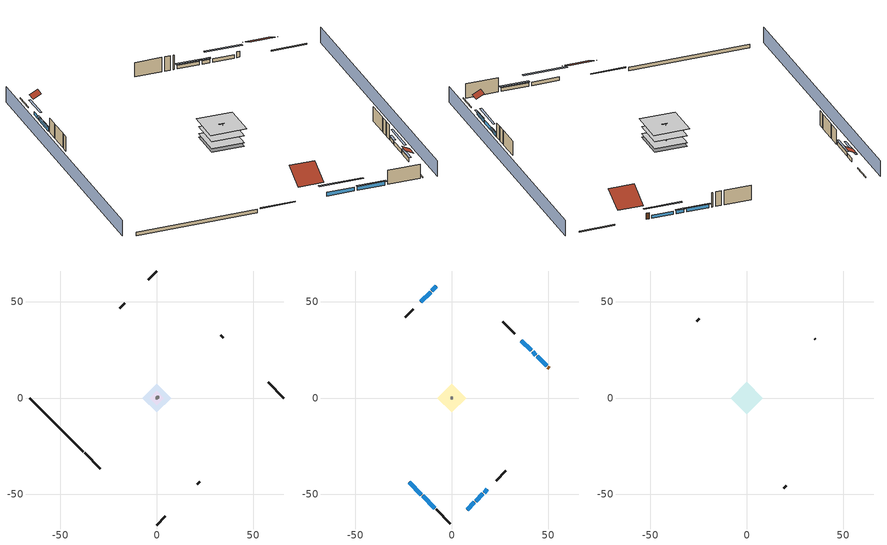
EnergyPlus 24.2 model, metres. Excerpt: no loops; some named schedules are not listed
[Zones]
crawlspace - vented
 floor foundation (Slab2 construction): -7.45,0 0,7.45 7.45,0 0,-7.45 z-0.91
 wall outside (RimJoist1 construction): -37.43,-28.4 -29.28,-36.54 z0.3:0.61
 wall outside (RimJoist2 construction): 0,65.83 -4.53,61.3 z0.3:0.61
 wall outside (RimJoist3 construction): 65.83,0 57.68,8.15 z0.3:0.61
 wall outside (RimJoist4 construction): 0,-65.83 4.53,-61.3 z0.3:0.61
 wall foundation (FoundationWall1 construction): -65.83,0 -38.09,-27.74 z-0.91:0.3
furnace airloop ret air zone
 floor adiabatic (AdiabaticConst): 0,0 0,1 1,1 1,0 z0
 wall adiabatic (AdiabaticConst): 0,1 0,0 1,0 1,1 0,1 z0:1
 ceiling adiabatic (AdiabaticConst): 1,0 1,1 0,1 0,0 z1
garage
 floor foundation (Slab1 construction): -3.66,0 0,3.66 3.66,0 0,-3.66 z0
 wall outside (Wall1 construction): -16.66,49.17 -19.24,46.58 z0.3:5.18
 wall outside (Wall12 construction): 21.04,-44.79 22.33,-43.5 z0.3:5.18
 wall outside (Wall2 construction): 34.53,31.3 33.23,32.59 z0.3:5.18
 wall to conditioned space (Wall5 construction Reversed): -0.65,0.65 0.65,-0.65 z0.3:5.18
 wall to conditioned space (Wall6 construction Reversed): -0.65,-0.65 0.65,0.65 z0.3:5.18
conditioned space
 floor to crawlspace - vented (Floor1 construction): -7.45,0 0,7.45 7.45,0 0,-7.45 z0.3
 floor to garage (Floor2 construction): -3.66,0 0,3.66 3.66,0 0,-3.66 z0.3
 floor adiabatic (AdiabaticFloorConstruction): -7.45,0 0,7.45 7.45,0 0,-7.45 z2.74
 wall outside (AdiabaticWallConstruction 1): 50.47,15.36 49.82,16 z0.3:2.34
 wall outside (AdiabaticWallConstruction): -22.07,-43.75 -15.73,-50.1 / -15.07,-50.76 -8.72,-57.1 / -10.92,54.91 -16,49.83 z0.3:1.52; 8,-57.82 11.72,-54.11 / 12.37,-53.45 16.09,-49.74 z0.3:1.46; -8,57.82 -10.26,55.56 z0.3:1.37; 49.16,16.66 44.27,21.56 / 43.61,22.22 41.86,23.96 z0.3:1.43; 41.2,24.62 36.08,29.74 z0.3:1.49; 16.74,-49.08 18.47,-47.35 z0.3:1.4
 wall outside (Wall3 construction): -8.06,-57.76 -0.66,-65.17 z0.3:5.18
 wall outside (Wall4 construction): -19.9,45.93 -24.01,41.81 z0.3:5.18
 wall outside (Wall7 construction): 32.58,33.25 26.34,39.48 z0.3:5.18
 wall outside (Wall8 construction): 22.99,-42.84 28.01,-37.82 z0.3:5.18
 window (WindowConstruction): -22.07,-43.75 -15.73,-50.1 z0.3:1.52
 window (WindowConstruction 9): 8,-57.82 11.72,-54.11 z0.3:1.46
 window (WindowConstruction 1): -15.07,-50.76 -8.72,-57.1 z0.3:1.52
 window (WindowConstruction 2): -8,57.82 -10.26,55.56 z0.3:1.37
 window (WindowConstruction 3): -10.92,54.91 -16,49.83 z0.3:1.52
 window (WindowConstruction 4): 49.16,16.66 44.27,21.56 z0.3:1.43
 window (WindowConstruction 5): 43.61,22.22 41.86,23.96 z0.3:1.43
 window (WindowConstruction 6): 41.2,24.62 36.08,29.74 z0.3:1.49
 window (WindowConstruction 7): 12.37,-53.45 16.09,-49.74 z0.3:1.46
 window (WindowConstruction 8): 16.75,-49.08 18.47,-47.36 z0.3:1.4
 door (Door): 50.47,15.36 49.82,16 z0.3:2.34
 ceiling adiabatic (AdiabaticFloorConstruction): 0,-7.45 7.45,0 0,7.45 -7.45,0 z2.74
attic - vented
 floor to conditioned space (Floor3 construction Reversed): -8.3,0 0,8.3 8.3,0 0,-8.3 z5.18
 wall outside (Wall10 construction): 19.13,-46.7 20.38,-45.45 z0.3:5.18
 wall outside (Wall11 construction): 35.42,30.4 35.18,30.64 z0.3:5.18
 wall outside (Wall9 construction): -24.67,41.15 -25.92,39.9 z0.3:5.18
 roof outside (Roof1 construction): -22.73,-43.1,5.18 -17.46,-37.82,8.91 -23.35,-31.92,8.91 -28.63,-37.2,5.18
 roof outside (Roof2 construction): -7.34,58.48,5.18 -5.41,56.55,6.55 -3.25,58.71,6.55 -5.18,60.64,5.18
 roof outside (Roof3 construction): 7.34,-58.48,5.18 5.41,-56.55,6.55 3.25,-58.71,6.55 5.18,-60.64,5.18
 roof outside (Roof4 construction): 51.12,14.7,5.18 45.85,9.43,8.91 51.75,3.53,8.91 57.02,8.8,5.18
shading: 3.23,-69.06 69.06,-3.23 / -3.23,69.06 -69.06,3.23 z0:5.18; -13.79,-52.04 -24.01,-41.81 -24.44,-42.24 -14.22,-52.47 z4.27; 11.93,-53.89 7.79,-58.04 8.22,-58.47 12.36,-54.32 z1.77; -8.51,-57.32 -15.28,-50.54 -15.72,-50.97 -8.94,-57.75 z1.83; -12.2,53.62 -6.06,59.76 -6.49,60.19 -12.63,54.05 z4.11; -16.22,49.61 -10.7,55.12 -11.13,55.55 -16.65,50.04 z1.83; 42.33,23.5 51.1,14.72 51.54,15.15 42.76,23.93 z4.18; 41.65,24.18 43.82,22 44.26,22.43 42.08,24.61 z1.74; 35.87,29.96 41.42,24.41 41.85,24.84 36.3,30.39 z1.8; 18.03,-47.8 10.43,-55.39 10.86,-55.82 18.46,-48.23 z4.21; 18.69,-47.14 16.53,-49.3 16.96,-49.73 19.12,-47.57 z1.71
[Building]
Building 1: Terrain=Suburbs
[Site:Location]
Portland Intl Arpt_OR: Latitude {deg}=45.59; Longitude {deg}=-122.6; Time Zone {hr}=-8; Elevation {m}=33; Keep Site Location Information=Yes
[Site:GroundTemperature:Shallow]
10.2558, 8.96328, 8.85977, 9.47314, 11.9355, 14.3863, 16.5111, 17.8571, 17.9714, 16.8767, 14.8061, 12.4304
[Site:WaterMainsTemperature]
Calculation Method=Schedule; Temperature Schedule=mains temperature schedule
[Material] Roughness=Rough; Thermal Absorptance=0.9
Name | Thickness {m} | Conductivity {W/m-K} | Density {kg/m3} | Specific Heat {J/kg-K} | Solar Absorptance | Visible Absorptance
brick veneer | 0.1016 | 0.793375 | 1762.2 | 795.53 | 0.85 | 0.85
ceiling stud and cavity | 0.0889 | 1.05181 | 20.9862 | 1087.66 | 0.7 | 0.7
concrete 4.0 in. | 0.1016 | 1.803125 | 2242.8 | 837.4 | 0.7 | 0.7
concrete 8.0 in. | 0.2032 | 1.803125 | 2242.8 | 837.4 | 0.7 | 0.7
door material | 0.04445 | 0.0612267 | 512.64 | 1214.23 | 0.7 | 0.7
floor covering | 0.0127 | 0.0433444 | 54.468 | 1339.84 | 0.6 | 0.6
floor rigid ins; wall rigid ins | 0.512978 | 0.029427 | 32.04 | 1214.23 | 0.7 | 0.7
floor stud and cavity | 0.1397 | 0.923637 | 92.3553 | 1139.71 | 0.7 | 0.7
floor stud and cavity 1 | 0.1397 | 1.75129 | 37.0049 | 1207.88 | 0.7 | 0.7
furniture material conditioned space 1; furniture material garage 1 | 0.1524 | 0.115458 | 640.8 | 1214.23 | 0.6 | 0.6
gypsum board | 0.0127 | 0.160291 | 801 | 837.4 | 0.6 | 0.6
gypsum board 1 | 0.00254 | 0.160291 | 801 | 837.4 | 0.6 | 0.6
osb sheathing 0.5 in. | 0.0127 | 0.115458 | 512.64 | 1214.23 | 0.6 | 0.6
osb sheathing 0.5 in. 1; osb sheathing 0.5 in. 2; osb sheathing 0.5 in. 3 | 0.0127 | 0.115458 | 512.64 | 1214.23 | 0.7 | 0.7
osb sheathing 0.75 in. | 0.01905 | 0.115458 | 512.64 | 1214.23 | 0.7 | 0.7
rim joist stud and cavity | 0.0508 | 0.180795 | 50.32683 | 1063.81 | 0.6 | 0.6
roof rigid ins | 0.00281632 | 0.029427 | 32.04 | 1214.23 | 0.7 | 0.7
soil 0.5 in. | 0.0127 | 0.8655 | 1842.3 | 418.7 | 0.7 | 0.7
wall stud and cavity | 0.1397 | 0.447971 | 139.0536 | 1170.24 | 0.6 | 0.6
wall stud and cavity 1 | 0.1397 | 0.558292 | 139.0536 | 1170.24 | 0.7 | 0.7
wall stud and cavity 2 | 0.1397 | 0.476402 | 139.0536 | 1170.24 | 0.7 | 0.7
wall stud and cavity 3 | 0.0889 | 0.380278 | 52.3479 | 1209.89 | 0.7 | 0.7
wall stud and cavity 4 | 0.0889 | 0.391764 | 83.0341 | 1211.67 | 0.7 | 0.7
wood shingles or shakes | 0.00635 | 0.162714 | 1121.4 | 1465.45 | 0.85 | 0.85
wood siding; wood siding 1 | 0.0254 | 0.102417 | 544.68 | 1172.36 | 0.7 | 0.7
[Material:NoMass]
Adiabatic: Roughness=Rough; Thermal Resistance {m2-K/W}=176.1; Thermal Absorptance=0.9; Solar Absorptance=0.7; Visible Absorptance=0.7
[WindowMaterial:SimpleGlazingSystem]
WindowMaterial: U-Factor {W/m2-K}=2.15764; Solar Heat Gain Coefficient=0.44
[Construction]
AdiabaticConst: Adiabatic
AdiabaticFloorConstruction: floor stud and cavity 1, floor rigid ins, osb sheathing 0.75 in., floor covering
AdiabaticWallConstruction: wood siding, wall rigid ins, wall stud and cavity 3, gypsum board
AdiabaticWallConstruction 1: wood siding 1, wall rigid ins, wall stud and cavity 3, gypsum board
Door: door material
Floor1 construction; Floor2 construction: floor stud and cavity, osb sheathing 0.75 in., floor covering
Floor3 construction Reversed: gypsum board 1, ceiling stud and cavity
FoundationWall1 construction: concrete 8.0 in.
furniture construction conditioned space 1: furniture material conditioned space 1
furniture construction garage 1: furniture material garage 1
PartitionWallConstruction: gypsum board, wall stud and cavity 4, gypsum board
RimJoist1 construction; RimJoist2 construction; RimJoist3 construction; RimJoist4 construction: brick veneer, rim joist stud and cavity
Roof1 construction; Roof2 construction; Roof3 construction; Roof4 construction: wood shingles or shakes, roof rigid ins, osb sheathing 0.5 in.
Slab1 construction: concrete 4.0 in.
Slab2 construction: soil 0.5 in.
Wall1 construction; Wall2 construction: brick veneer, osb sheathing 0.5 in. 1, wall stud and cavity
Wall10 construction; Wall11 construction; Wall12 construction; Wall9 construction: brick veneer, osb sheathing 0.5 in. 3, wall stud and cavity
Wall3 construction; Wall4 construction: brick veneer, osb sheathing 0.5 in. 1, wall stud and cavity 1, gypsum board
Wall5 construction Reversed: gypsum board, wall stud and cavity 2, osb sheathing 0.5 in. 2
Wall6 construction Reversed: gypsum board, wall stud and cavity 2, osb sheathing 0.5 in. 3
Wall7 construction; Wall8 construction: brick veneer, osb sheathing 0.5 in. 3, wall stud and cavity 1, gypsum board
WindowConstruction; WindowConstruction 1; WindowConstruction 2; WindowConstruction 3; WindowConstruction 4; WindowConstruction 5; WindowConstruction 6; WindowConstruction 7; WindowConstruction 8; WindowConstruction 9: WindowMaterial
[Zone] Multiplier=1
Name | Volume {m3} | Part of Total Floor Area
attic - vented | 120.537 | Yes
conditioned space | 606.66 | Yes
crawlspace - vented | 135.355 | Yes
furnace airloop ret air zone | 1 | No
garage | 65.242 | Yes
[Space]
Name | Zone | Volume {m3} | Space Type
attic - vented 1 | attic - vented | 120.537
conditioned space 1 | conditioned space | 606.66
crawlspace - vented 1 | crawlspace - vented | 135.355
furnace airloop ret air space | furnace airloop ret air zone |  | Plenum Space Type
garage 1 | garage | 65.242
[ZoneInfiltration:EffectiveLeakageArea] Schedule=Always On Discrete
Name | Zone or Space | Effective Air Leakage Area {cm2} | Stack Coefficient | Wind Coefficient
infil attic - vented 1 | attic - vented 1 | 4592.05 | 0.000182513 | 4.37271e-05
infil garage 1 | garage 1 | 81.551 | 0.000129147 | 4.64657e-05
[ZoneMixing] Schedule=Always On Continuous; Design Flow Rate Calculation Method=Flow/Zone; Design Flow Rate {m3/s}=0
Name | Zone or Space | Source Zone or Space
whole house fan mix | attic - vented | conditioned space
furnace airloop_0 ZoneMixDZToCond mix | conditioned space | crawlspace - vented
furnace airloop_0 ZoneMixCondToDZ mix | crawlspace - vented | conditioned space
[SurfaceProperty:IncidentSolarMultiplier] Incident Solar Multiplier=1; Incident Solar Multiplier Schedule=trans schedule winter=0.85 summer=0.7
Window1; Window10; Window2; Window3; Window4; Window5; Window6; Window7; Window8; Window9
[InternalMass]
Name | Construction | Zone or ZoneList | Space or SpaceList | Surface Area {m2}
furniture mass conditioned space 1 | furniture construction conditioned space 1 | conditioned space | conditioned space 1 | 99.51774
partition wall mass | PartitionWallConstruction | conditioned space | conditioned space 1 | 248.794
furniture mass garage 1 | furniture construction garage 1 | garage | garage 1 | 2.67561
[Lights] Design Level Calculation Method=LightingLevel; Return Air Fraction=0; Fraction Radiant=0.6; Fraction Visible=0.2; Fraction Replaceable=1
Name | Zone or ZoneList or Space or SpaceList | Schedule | Lighting Level {W}
interior lighting | conditioned space 1 | lighting_interior | 433.242
garage lighting | garage 1 | lighting_garage | 12.1487
[People]
occupants: Zone or ZoneList or Space or SpaceList=conditioned space 1; Number of People Schedule=occupants; Number of People Calculation Method=People; Number of People=2; Fraction Radiant=0.314171; Sensible Heat Fraction=0.56303; Activity Level Schedule=occupants activity schedule; Carbon Dioxide Generation Rate {m3/s-W}=0; Enable ASHRAE 55 Comfort Warnings=No; Mean Radiant Temperature Calculation Type=EnclosureAveraged
[ElectricEquipment] Design Level Calculation Method=EquipmentLevel
Name | Zone or ZoneList or Space or SpaceList | Schedule | Design Level {W} | Fraction Latent | Fraction Radiant | Fraction Lost
ceiling fan | conditioned space 1 | ceiling_fan | 18.491 | 0 | 0.558 | 0
clothes dryer | conditioned space 1 | clothes_dryer | 4540.56 | 0.015 | 0.081 | 0.85
clothes washer | conditioned space 1 | clothes_washer | 479.475 | 0.03 | 0.162 | 0.7
cooking range | conditioned space 1 | cooking_range | 1174.97 | 0.08 | 0.432 | 0.2
dishwasher | conditioned space 1 | dishwasher | 352.849 | 0.3 | 0.18 | 0.4
fridge | conditioned space 1 | fridge schedule | 49.4292 | 0 | 0.6 | 0
mech vent bath fan 0 | conditioned space 1 | mech vent bath fan 0 schedule | 30 | 0 | 0 | 1
mech vent house fan | conditioned space 1 | mech vent house fan schedule | 0 | 0 | 0 | 1
mech vent house fan cfis | conditioned space 1 | mech vent house fan cfis schedule | 0 | 0 | 0 | 0
mech vent range fan 0 | conditioned space 1 | mech vent range fan 0 schedule | 30 | 0 | 0 | 1
misc permanent spa heater | conditioned space 1 | misc permanent spa heater schedule | 390.383 | 0 | 0 | 1
misc permanent spa pump | conditioned space 1 | misc permanent spa pump schedule | 408.245 | 0 | 0 | 1
misc plug loads | conditioned space 1 | plug_loads_other | 375.475 | 0.021 | 0.558 | 0.049
misc tv | conditioned space 1 | plug_loads_tv | 430.789 | 0 | 0.6 | 0
whole house fan | conditioned space 1 | Always On Discrete | 0 | 0 | 0 | 1
freezer | garage 1 | freezer schedule | 194.914 | 0 | 0.6 | 0
[OtherEquipment] Design Level Calculation Method=EquipmentLevel
Name | Fuel Type | Zone or ZoneList or Space or SpaceList | Schedule | Design Level {W} | Fraction Latent | Fraction Radiant | Fraction Lost
clothes dryer 1 | Electricity | conditioned space 1 | clothes_dryer | 0 | 0.015 | 0.081 | 0.85
cooking range 1 | Electricity | conditioned space 1 | cooking_range | 0 | 0.08 | 0.432 | 0.2
furnace airloop_0 SupCondToLv; furnace airloop_0 SupSensLkToCond; mech vent house fan sensible load | None | conditioned space 1 | Always On Discrete | 0 | 0 | 0 | 0
furnace airloop_0 SupLatLkToCond; mech vent house fan latent load | None | conditioned space 1 | Always On Discrete | 0 | 1 | 0 | 0
general water use latent | None | conditioned space 1 | general water use schedule | 44.1266 | 1 | 0 | 0
general water use sensible | None | conditioned space 1 | general water use schedule | -43.4886 | 0 | 0.6 | 0
furnace airloop_0 RetCondToDZ; furnace airloop_0 SupCondToDZ; furnace airloop_0 SupSensLkToDZ | None | crawlspace - vented 1 | Always On Discrete | 0 | 0 | 0 | 0
furnace airloop_0 SupLatLkToDZ | None | crawlspace - vented 1 | Always On Discrete | 0 | 1 | 0 | 0
furnace airloop_0 RetCondToRP; furnace airloop_0 RetSensLkToRP | None | furnace airloop ret air space | Always On Discrete | 0 | 0 | 0 | 0
furnace airloop_0 RetLatLkToRP | None | furnace airloop ret air space | Always On Discrete | 0 | 1 | 0 | 0
water heater energy adjustment1 | Electricity | garage 1 | Always On Discrete | 0.01 | 0 | 0 | 1
water heater lat | None | garage 1 | Always On Discrete | 0 | 1 | 0 | 0
water heater sens | None | garage 1 | Always On Discrete | 0 | 0 | 0 | 0
[ZoneInfiltration:DesignFlowRate] Schedule=Always On Discrete
Name | Zone or ZoneList or Space or SpaceList | Design Flow Rate Calculation Method | Design Flow Rate {m3/s} | Air Changes per Hour {1/hr} | Constant Term Coefficient | Temperature Term Coefficient | Velocity Term Coefficient | Velocity Squared Term Coefficient
infil flow; natural vent flow; whole house fan flow | conditioned space 1 | Flow/Zone | 0
crawlspace_vented 1 duct leakage imbalance infil flow | crawlspace - vented 1 | Flow/Zone | 0
infil crawlspace - vented 1 | crawlspace - vented 1 | AirChanges/Hour |  | 2.6013 | 1 | 0 | 0 | 0
[SurfaceProperty:ExposedFoundationPerimeter] Exposed Perimeter Calculation Method=TotalExposedPerimeter
Name | Total Exposed Perimeter {m}
Slab2 | 39.22776
Slab1 | 14.6304
[SpaceList]
Plenum Space Type: furnace airloop ret air space
[AirLoopHVAC:ReturnPlenum]
Air Loop HVAC Return Plenum 1: Zone=furnace airloop ret air zone
[Foundation:Kiva] Wall Depth Below Slab {m}=0.2032
Name | Initial Indoor Air Temperature {C} | Wall Height Above Grade {m}
Foundation Kiva 1 | 13.4258 | 0.1016
Foundation Kiva 2 | 8.58325 | 0.3048
[Foundation:Kiva:Settings]
Soil Conductivity {W/m-K}=0.8655; Soil Density {kg/m3}=1842.3; Soil Specific Heat {J/kg-K}=418.7; Ground Solar Absorptivity=0.9; Ground Thermal Absorptivity=0.9; Ground Surface Roughness {m}=0.03; Far-Field Width {m}=40; Deep-Ground Boundary Condition=ZeroFlux; Deep-Ground Depth {m}=40; Minimum Cell Dimension {m}=0.2; Maximum Cell Growth Coefficient=3; Simulation Timestep=Timestep
[Exterior:Lights]
exterior lighting: Schedule=exterior lighting schedule; Design Level {W}=13.4573
[EnergyManagementSystem:Sensor]
Name | Output:Variable or Output:Meter Index Key | Output:Variable or Output:Meter
furnace_airloop_0_DZ_T_s | crawlspace - vented | Zone Air Temperature
furnace_airloop_0_DZ_W_s | crawlspace - vented | Zone Mean Air Humidity Ratio
water_heater_amb_rh | garage | Zone Air Relative Humidity
water_heater_amb_temp | garage | Zone Mean Air Temperature
[Schedule:Constant]
Name | Hourly Value
Always On Continuous; mech vent house fan schedule; mech vent house fan cfis schedule; Always On Discrete | 1
occupants activity schedule | 117.228
fridge schedule | 0
[Schedule:Week:Daily]
trans schedule winter=0.85 summer=0.7 Week Rule - Jan1-May26: trans schedule winter=0.85 summer=0.7 day, trans schedule winter=0.85 summer=0.7 day, trans schedule winter=0.85 summer=0.7 day, trans schedule winter=0.85 summer=0.7 day, trans schedule winter=0.85 summer=0.7 day, trans schedule winter=0.85 summer=0.7 day, trans schedule winter=0.85 summer=0.7 day, trans schedule winter=0.85 summer=0.7 default day, trans schedule winter=0.85 summer=0.7 default day, trans schedule winter=0.85 summer=0.7 default day, trans schedule winter=0.85 summer=0.7 default day, trans schedule winter=0.85 summer=0.7 default day
trans schedule winter=0.85 summer=0.7 Week Rule - May27-Jun2: trans schedule winter=0.85 summer=0.7 day, trans schedule winter=0.85 summer=0.7 day, trans schedule winter=0.85 summer=0.7 day, trans schedule winter=0.85 summer=0.7 day, trans schedule winter=0.85 summer=0.7 day, trans schedule winter=0.85 summer=0.7 day 1, trans schedule winter=0.85 summer=0.7 day 1, trans schedule winter=0.85 summer=0.7 default day, trans schedule winter=0.85 summer=0.7 default day, trans schedule winter=0.85 summer=0.7 default day, trans schedule winter=0.85 summer=0.7 default day, trans schedule winter=0.85 summer=0.7 default day
trans schedule winter=0.85 summer=0.7 Week Rule - Jun3-Sep29: trans schedule winter=0.85 summer=0.7 day 1, trans schedule winter=0.85 summer=0.7 day 1, trans schedule winter=0.85 summer=0.7 day 1, trans schedule winter=0.85 summer=0.7 day 1, trans schedule winter=0.85 summer=0.7 day 1, trans schedule winter=0.85 summer=0.7 day 1, trans schedule winter=0.85 summer=0.7 day 1, trans schedule winter=0.85 summer=0.7 default day, trans schedule winter=0.85 summer=0.7 default day, trans schedule winter=0.85 summer=0.7 default day, trans schedule winter=0.85 summer=0.7 default day, trans schedule winter=0.85 summer=0.7 default day
trans schedule winter=0.85 summer=0.7 Week Rule - Sep30-Oct6: trans schedule winter=0.85 summer=0.7 day 1, trans schedule winter=0.85 summer=0.7 day 2, trans schedule winter=0.85 summer=0.7 day 2, trans schedule winter=0.85 summer=0.7 day 2, trans schedule winter=0.85 summer=0.7 day 2, trans schedule winter=0.85 summer=0.7 day 2, trans schedule winter=0.85 summer=0.7 day 2, trans schedule winter=0.85 summer=0.7 default day, trans schedule winter=0.85 summer=0.7 default day, trans schedule winter=0.85 summer=0.7 default day, trans schedule winter=0.85 summer=0.7 default day, trans schedule winter=0.85 summer=0.7 default day
trans schedule winter=0.85 summer=0.7 Week Rule - Oct7-Dec31: trans schedule winter=0.85 summer=0.7 day 2, trans schedule winter=0.85 summer=0.7 day 2, trans schedule winter=0.85 summer=0.7 day 2, trans schedule winter=0.85 summer=0.7 day 2, trans schedule winter=0.85 summer=0.7 day 2, trans schedule winter=0.85 summer=0.7 day 2, trans schedule winter=0.85 summer=0.7 day 2, trans schedule winter=0.85 summer=0.7 default day, trans schedule winter=0.85 summer=0.7 default day, trans schedule winter=0.85 summer=0.7 default day, trans schedule winter=0.85 summer=0.7 default day, trans schedule winter=0.85 summer=0.7 default day
mech vent bath fan 0 schedule Week Rule - Jan1-Dec31: mech vent bath fan 0 schedule day, mech vent bath fan 0 schedule day, mech vent bath fan 0 schedule day, mech vent bath fan 0 schedule day, mech vent bath fan 0 schedule day, mech vent bath fan 0 schedule day, mech vent bath fan 0 schedule day, mech vent bath fan 0 schedule default day, mech vent bath fan 0 schedule default day, mech vent bath fan 0 schedule default day, mech vent bath fan 0 schedule default day, mech vent bath fan 0 schedule default day
mech vent range fan 0 schedule Week Rule - Jan1-Dec31: mech vent range fan 0 schedule day, mech vent range fan 0 schedule day, mech vent range fan 0 schedule day, mech vent range fan 0 schedule day, mech vent range fan 0 schedule day, mech vent range fan 0 schedule day, mech vent range fan 0 schedule day, mech vent range fan 0 schedule default day, mech vent range fan 0 schedule default day, mech vent range fan 0 schedule default day, mech vent range fan 0 schedule default day, mech vent range fan 0 schedule default day
misc permanent spa heater schedule Week Rule - Jan1-Jan27: misc permanent spa heater schedule day, misc permanent spa heater schedule day, misc permanent spa heater schedule day, misc permanent spa heater schedule day, misc permanent spa heater schedule day, misc permanent spa heater schedule day, misc permanent spa heater schedule day, misc permanent spa heater schedule default day, misc permanent spa heater schedule default day, misc permanent spa heater schedule default day, misc permanent spa heater schedule default day, misc permanent spa heater schedule default day
misc permanent spa heater schedule Week Rule - Jan28-Feb3: misc permanent spa heater schedule day, misc permanent spa heater schedule day, misc permanent spa heater schedule day, misc permanent spa heater schedule day, misc permanent spa heater schedule day 1, misc permanent spa heater schedule day 1, misc permanent spa heater schedule day 1, misc permanent spa heater schedule default day, misc permanent spa heater schedule default day, misc permanent spa heater schedule default day, misc permanent spa heater schedule default day, misc permanent spa heater schedule default day
misc permanent spa heater schedule Week Rule - Feb4-Feb24: misc permanent spa heater schedule day 1, misc permanent spa heater schedule day 1, misc permanent spa heater schedule day 1, misc permanent spa heater schedule day 1, misc permanent spa heater schedule day 1, misc permanent spa heater schedule day 1, misc permanent spa heater schedule day 1, misc permanent spa heater schedule default day, misc permanent spa heater schedule default day, misc permanent spa heater schedule default day, misc permanent spa heater schedule default day, misc permanent spa heater schedule default day
misc permanent spa heater schedule Week Rule - Feb25-Mar3: misc permanent spa heater schedule day 1, misc permanent spa heater schedule day 1, misc permanent spa heater schedule day 1, misc permanent spa heater schedule day 1, misc permanent spa heater schedule day 2, misc permanent spa heater schedule day 2, misc permanent spa heater schedule day 2, misc permanent spa heater schedule default day, misc permanent spa heater schedule default day, misc permanent spa heater schedule default day, misc permanent spa heater schedule default day, misc permanent spa heater schedule default day
misc permanent spa heater schedule Week Rule - Mar4-May26: misc permanent spa heater schedule day 2, misc permanent spa heater schedule day 2, misc permanent spa heater schedule day 2, misc permanent spa heater schedule day 2, misc permanent spa heater schedule day 2, misc permanent spa heater schedule day 2, misc permanent spa heater schedule day 2, misc permanent spa heater schedule default day, misc permanent spa heater schedule default day, misc permanent spa heater schedule default day, misc permanent spa heater schedule default day, misc permanent spa heater schedule default day
misc permanent spa heater schedule Week Rule - May27-Jun2: misc permanent spa heater schedule day 2, misc permanent spa heater schedule day 2, misc permanent spa heater schedule day 2, misc permanent spa heater schedule day 2, misc permanent spa heater schedule day 2, misc permanent spa heater schedule day 3, misc permanent spa heater schedule day 3, misc permanent spa heater schedule default day, misc permanent spa heater schedule default day, misc permanent spa heater schedule default day, misc permanent spa heater schedule default day, misc permanent spa heater schedule default day
misc permanent spa heater schedule Week Rule - Jun3-Sep29: misc permanent spa heater schedule day 3, misc permanent spa heater schedule day 3, misc permanent spa heater schedule day 3, misc permanent spa heater schedule day 3, misc permanent spa heater schedule day 3, misc permanent spa heater schedule day 3, misc permanent spa heater schedule day 3, misc permanent spa heater schedule default day, misc permanent spa heater schedule default day, misc permanent spa heater schedule default day, misc permanent spa heater schedule default day, misc permanent spa heater schedule default day
misc permanent spa heater schedule Week Rule - Sep30-Oct6: misc permanent spa heater schedule day 3, misc permanent spa heater schedule day 4, misc permanent spa heater schedule day 4, misc permanent spa heater schedule day 4, misc permanent spa heater schedule day 4, misc permanent spa heater schedule day 4, misc permanent spa heater schedule day 4, misc permanent spa heater schedule default day, misc permanent spa heater schedule default day, misc permanent spa heater schedule default day, misc permanent spa heater schedule default day, misc permanent spa heater schedule default day
misc permanent spa heater schedule Week Rule - Oct7-Oct27: misc permanent spa heater schedule day 4, misc permanent spa heater schedule day 4, misc permanent spa heater schedule day 4, misc permanent spa heater schedule day 4, misc permanent spa heater schedule day 4, misc permanent spa heater schedule day 4, misc permanent spa heater schedule day 4, misc permanent spa heater schedule default day, misc permanent spa heater schedule default day, misc permanent spa heater schedule default day, misc permanent spa heater schedule default day, misc permanent spa heater schedule default day
misc permanent spa heater schedule Week Rule - Oct28-Nov3: misc permanent spa heater schedule day 4, misc permanent spa heater schedule day 4, misc permanent spa heater schedule day 4, misc permanent spa heater schedule day 4, misc permanent spa heater schedule day 5, misc permanent spa heater schedule day 5, misc permanent spa heater schedule day 5, misc permanent spa heater schedule default day, misc permanent spa heater schedule default day, misc permanent spa heater schedule default day, misc permanent spa heater schedule default day, misc permanent spa heater schedule default day
misc permanent spa heater schedule Week Rule - Nov4-Nov24: misc permanent spa heater schedule day 5, misc permanent spa heater schedule day 5, misc permanent spa heater schedule day 5, misc permanent spa heater schedule day 5, misc permanent spa heater schedule day 5, misc permanent spa heater schedule day 5, misc permanent spa heater schedule day 5, misc permanent spa heater schedule default day, misc permanent spa heater schedule default day, misc permanent spa heater schedule default day, misc permanent spa heater schedule default day, misc permanent spa heater schedule default day
misc permanent spa heater schedule Week Rule - Nov25-Dec1: misc permanent spa heater schedule day 5, misc permanent spa heater schedule day 5, misc permanent spa heater schedule day 5, misc permanent spa heater schedule day 5, misc permanent spa heater schedule day 5, misc permanent spa heater schedule day 5, misc permanent spa heater schedule day 6, misc permanent spa heater schedule default day, misc permanent spa heater schedule default day, misc permanent spa heater schedule default day, misc permanent spa heater schedule default day, misc permanent spa heater schedule default day
misc permanent spa heater schedule Week Rule - Dec2-Dec31: misc permanent spa heater schedule day 6, misc permanent spa heater schedule day 6, misc permanent spa heater schedule day 6, misc permanent spa heater schedule day 6, misc permanent spa heater schedule day 6, misc permanent spa heater schedule day 6, misc permanent spa heater schedule day 6, misc permanent spa heater schedule default day, misc permanent spa heater schedule default day, misc permanent spa heater schedule default day, misc permanent spa heater schedule default day, misc permanent spa heater schedule default day
misc permanent spa pump schedule Week Rule - Jan1-Jan27: misc permanent spa pump schedule day, misc permanent spa pump schedule day, misc permanent spa pump schedule day, misc permanent spa pump schedule day, misc permanent spa pump schedule day, misc permanent spa pump schedule day, misc permanent spa pump schedule day, misc permanent spa pump schedule default day, misc permanent spa pump schedule default day, misc permanent spa pump schedule default day, misc permanent spa pump schedule default day, misc permanent spa pump schedule default day
misc permanent spa pump schedule Week Rule - Jan28-Feb3: misc permanent spa pump schedule day, misc permanent spa pump schedule day, misc permanent spa pump schedule day, misc permanent spa pump schedule day, misc permanent spa pump schedule day 1, misc permanent spa pump schedule day 1, misc permanent spa pump schedule day 1, misc permanent spa pump schedule default day, misc permanent spa pump schedule default day, misc permanent spa pump schedule default day, misc permanent spa pump schedule default day, misc permanent spa pump schedule default day
[Schedule:Year]
trans schedule winter=0.85 summer=0.7: trans schedule winter=0.85 summer=0.7 Week Rule - Jan1-May26, 1, 1, 5, 26, trans schedule winter=0.85 summer=0.7 Week Rule - May27-Jun2, 5, 27, 6, 2, trans schedule winter=0.85 summer=0.7 Week Rule - Jun3-Sep29, 6, 3, 9, 29, trans schedule winter=0.85 summer=0.7 Week Rule - Sep30-Oct6, 9, 30, 10, 6, trans schedule winter=0.85 summer=0.7 Week Rule - Oct7-Dec31, 10, 7, 12, 31
mech vent bath fan 0 schedule: mech vent bath fan 0 schedule Week Rule - Jan1-Dec31, 1, 1, 12, 31
mech vent range fan 0 schedule: mech vent range fan 0 schedule Week Rule - Jan1-Dec31, 1, 1, 12, 31
misc permanent spa heater schedule: misc permanent spa heater schedule Week Rule - Jan1-Jan27, 1, 1, 1, 27, misc permanent spa heater schedule Week Rule - Jan28-Feb3, 1, 28, 2, 3, misc permanent spa heater schedule Week Rule - Feb4-Feb24, 2, 4, 2, 24, misc permanent spa heater schedule Week Rule - Feb25-Mar3, 2, 25, 3, 3, misc permanent spa heater schedule Week Rule - Mar4-May26, 3, 4, 5, 26, misc permanent spa heater schedule Week Rule - May27-Jun2, 5, 27, 6, 2, misc permanent spa heater schedule Week Rule - Jun3-Sep29, 6, 3, 9, 29, misc permanent spa heater schedule Week Rule - Sep30-Oct6, 9, 30, 10, 6, misc permanent spa heater schedule Week Rule - Oct7-Oct27, 10, 7, 10, 27, misc permanent spa heater schedule Week Rule - Oct28-Nov3, 10, 28, 11, 3, misc permanent spa heater schedule Week Rule - Nov4-Nov24, 11, 4, 11, 24, misc permanent spa heater schedule Week Rule - Nov25-Dec1, 11, 25, 12, 1, misc permanent spa heater schedule Week Rule - Dec2-Dec31, 12, 2, 12, 31
misc permanent spa pump schedule: misc permanent spa pump schedule Week Rule - Jan1-Jan27, 1, 1, 1, 27, misc permanent spa pump schedule Week Rule - Jan28-Feb3, 1, 28, 2, 3, misc permanent spa pump schedule Week Rule - Feb4-Feb24, 2, 4, 2, 24, misc permanent spa pump schedule Week Rule - Feb25-Mar3, 2, 25, 3, 3, misc permanent spa pump schedule Week Rule - Mar4-Mar31, 3, 4, 3, 31, misc permanent spa pump schedule Week Rule - Apr1-Apr28, 4, 1, 4, 28, misc permanent spa pump schedule Week Rule - Apr29-May5, 4, 29, 5, 5, misc permanent spa pump schedule Week Rule - May6-May26, 5, 6, 5, 26, misc permanent spa pump schedule Week Rule - May27-Jun2, 5, 27, 6, 2, misc permanent spa pump schedule Week Rule - Jun3-Jun30, 6, 3, 6, 30, misc permanent spa pump schedule Week Rule - Jul1-Aug25, 7, 1, 8, 25, misc permanent spa pump schedule Week Rule - Aug26-Sep1, 8, 26, 9, 1, misc permanent spa pump schedule Week Rule - Sep2-Sep29, 9, 2, 9, 29, misc permanent spa pump schedule Week Rule - Sep30-Oct6, 9, 30, 10, 6, misc permanent spa pump schedule Week Rule - Oct7-Oct27, 10, 7, 10, 27, misc permanent spa pump schedule Week Rule - Oct28-Nov3, 10, 28, 11, 3, misc permanent spa pump schedule Week Rule - Nov4-Nov24, 11, 4, 11, 24, misc permanent spa pump schedule Week Rule - Nov25-Dec1, 11, 25, 12, 1, misc permanent spa pump schedule Week Rule - Dec2-Dec31, 12, 2, 12, 31
general water use schedule: general water use schedule Week Rule - Jan1-Dec31, 1, 1, 12, 31
freezer schedule: freezer schedule Week Rule - Jan1-Jan27, 1, 1, 1, 27, freezer schedule Week Rule - Jan28-Feb3, 1, 28, 2, 3, freezer schedule Week Rule - Feb4-Feb24, 2, 4, 2, 24, freezer schedule Week Rule - Feb25-Mar3, 2, 25, 3, 3, freezer schedule Week Rule - Mar4-May26, 3, 4, 5, 26, freezer schedule Week Rule - May27-Jun2, 5, 27, 6, 2, freezer schedule Week Rule - Jun3-Sep29, 6, 3, 9, 29, freezer schedule Week Rule - Sep30-Oct6, 9, 30, 10, 6, freezer schedule Week Rule - Oct7-Oct27, 10, 7, 10, 27, freezer schedule Week Rule - Oct28-Nov3, 10, 28, 11, 3, freezer schedule Week Rule - Nov4-Nov24, 11, 4, 11, 24, freezer schedule Week Rule - Nov25-Dec1, 11, 25, 12, 1, freezer schedule Week Rule - Dec2-Dec31, 12, 2, 12, 31
exterior lighting schedule: exterior lighting schedule Week Rule - Jan1-Jan27, 1, 1, 1, 27, exterior lighting schedule Week Rule - Jan28-Feb3, 1, 28, 2, 3, exterior lighting schedule Week Rule - Feb4-Feb24, 2, 4, 2, 24, exterior lighting schedule Week Rule - Feb25-Mar3, 2, 25, 3, 3, exterior lighting schedule Week Rule - Mar4-Mar31, 3, 4, 3, 31, exterior lighting schedule Week Rule - Apr1-Apr28, 4, 1, 4, 28, exterior lighting schedule Week Rule - Apr29-May5, 4, 29, 5, 5, exterior lighting schedule Week Rule - May6-May26, 5, 6, 5, 26, exterior lighting schedule Week Rule - May27-Jun2, 5, 27, 6, 2, exterior lighting schedule Week Rule - Jun3-Jun30, 6, 3, 6, 30, exterior lighting schedule Week Rule - Jul1-Jul28, 7, 1, 7, 28, exterior lighting schedule Week Rule - Jul29-Aug4, 7, 29, 8, 4, exterior lighting schedule Week Rule - Aug5-Aug25, 8, 5, 8, 25, exterior lighting schedule Week Rule - Aug26-Sep1, 8, 26, 9, 1, exterior lighting schedule Week Rule - Sep2-Sep29, 9, 2, 9, 29, exterior lighting schedule Week Rule - Sep30-Oct6, 9, 30, 10, 6, exterior lighting schedule Week Rule - Oct7-Oct27, 10, 7, 10, 27, exterior lighting schedule Week Rule - Oct28-Nov3, 10, 28, 11, 3, exterior lighting schedule Week Rule - Nov4-Nov24, 11, 4, 11, 24, exterior lighting schedule Week Rule - Nov25-Dec1, 11, 25, 12, 1, exterior lighting schedule Week Rule - Dec2-Dec31, 12, 2, 12, 31
[Schedule:File] File=in.schedules.csv; Rows to Skip at Top=1; Number of Hours of Data=8760; Column Separator=Comma; Interpolate to Timestep=Yes; Minutes per Item=15; Adjust Schedule for Daylight Savings=Yes
Name | Column Number
lighting_interior | 5
occupants | 1
ceiling_fan | 4
clothes_dryer | 11
clothes_washer | 10
cooking_range | 12
dishwasher | 8
plug_loads_other | 2
plug_loads_tv | 3
lighting_garage | 6
[Schedule:Compact]
mains temperature schedule: Through: 01/01, For: AllDays, Until: 24:00, 13.0633, Through: 01/02, For: AllDays, Until: 24:00, 13.0189, Through: 01/03, For: AllDays, Until: 24:00, 12.975, Through: 01/04, For: AllDays, Until: 24:00, 12.9328, Through: 01/05, For: AllDays, Until: 24:00, 12.8917, Through: 01/06, For: AllDays, Until: 24:00, 12.8517, Through: 01/07, For: AllDays, Until: 24:00, 12.8122, Through: 01/08, For: AllDays, Until: 24:00, 12.7744, Through: 01/09, For: AllDays, Until: 24:00, 12.7378, Through: 01/10, For: AllDays, Until: 24:00, 12.7017, Through: 01/11, For: AllDays, Until: 24:00, 12.6672, Through: 01/12, For: AllDays, Until: 24:00, 12.6339, Through: 01/13, For: AllDays, Until: 24:00, 12.6017, Through: 01/14, For: AllDays, Until: 24:00, 12.5706, Through: 01/15, For: AllDays, Until: 24:00, 12.5411, Through: 01/16, For: AllDays, Until: 24:00, 12.5122, Through: 01/17, For: AllDays, Until: 24:00, 12.485, Through: 01/18, For: AllDays, Until: 24:00, 12.4583, Through: 01/19, For: AllDays, Until: 24:00, 12.4333, Through: 01/20, For: AllDays, Until: 24:00, 12.41, Through: 01/21, For: AllDays, Until: 24:00, 12.3872, Through: 01/22, For: AllDays, Until: 24:00, 12.3661, Through: 01/23, For: AllDays, Until: 24:00, 12.3456, Through: 01/24, For: AllDays, Until: 24:00, 12.3272, Through: 01/25, For: AllDays, Until: 24:00, 12.3094, Through: 01/26, For: AllDays, Until: 24:00, 12.2933, Through: 01/27, For: AllDays, Until: 24:00, 12.2783, Through: 01/28, For: AllDays, Until: 24:00, 12.2644, Through: 01/29, For: AllDays, Until: 24:00, 12.2517, Through: 01/30, For: AllDays, Until: 24:00, 12.2406, Through: 01/31, For: AllDays, Until: 24:00, 12.2306, Through: 02/01, For: AllDays, Until: 24:00, 12.2222, Through: 02/02, For: AllDays, Until: 24:00, 12.215, Through: 02/03, For: AllDays, Until: 24:00, 12.2089, Through: 02/04, For: AllDays, Until: 24:00, 12.2039, Through: 02/05, For: AllDays, Until: 24:00, 12.2006, Through: 02/06, For: AllDays, Until: 24:00, 12.1983, Through: 02/07, For: AllDays, Until: 24:00, 12.1978, Through: 02/08, For: AllDays, Until: 24:00, 12.1978, Through: 02/09, For: AllDays, Until: 24:00, 12.2, Through: 02/10, For: AllDays, Until: 24:00, 12.2028, Through: 02/11, For: AllDays, Until: 24:00, 12.2072, Through: 02/12, For: AllDays, Until: 24:00, 12.2128, Through: 02/13, For: AllDays, Until: 24:00, 12.2194, Through: 02/14, For: AllDays, Until: 24:00, 12.2278, Through: 02/15, For: AllDays, Until: 24:00, 12.2372, Through: 02/16, For: AllDays, Until: 24:00, 12.2483, Through: 02/17, For: AllDays, Until: 24:00, 12.26, Through: 02/18, For: AllDays, Until: 24:00, 12.2733, Through: 02/19, For: AllDays, Until: 24:00, 12.2883, Through: 02/20, For: AllDays, Until: 24:00, 12.3039, Through: 02/21, For: AllDays, Until: 24:00, 12.3211, Through: 02/22, For: AllDays, Until: 24:00, 12.3394, Through: 02/23, For: AllDays, Until: 24:00, 12.3594, Through: 02/24, For: AllDays, Until: 24:00, 12.38, Through: 02/25, For: AllDays, Until: 24:00, 12.4022, Through: 02/26, For: AllDays, Until: 24:00, 12.4256, Through: 02/27, For: AllDays, Until: 24:00, 12.4506, Through: 02/28, For: AllDays, Until: 24:00, 12.4761, Through: 03/01, For: AllDays, Until: 24:00, 12.5033, Through: 03/02, For: AllDays, Until: 24:00, 12.5317, Through: 03/03, For: AllDays, Until: 24:00, 12.5611, Through: 03/04, For: AllDays, Until: 24:00, 12.5917, Through: 03/05, For: AllDays, Until: 24:00, 12.6233, Through: 03/06, For: AllDays, Until: 24:00, 12.6567, Through: 03/07, For: AllDays, Until: 24:00, 12.6906, Through: 03/08, For: AllDays, Until: 24:00, 12.7261, Through: 03/09, For: AllDays, Until: 24:00, 12.7628, Through: 03/10, For: AllDays, Until: 24:00, 12.8, Through: 03/11, For: AllDays, Until: 24:00, 12.8389, Through: 03/12, For: AllDays, Until: 24:00, 12.8789, Through: 03/13, For: AllDays, Until: 24:00, 12.9194, Through: 03/14, For: AllDays, Until: 24:00, 12.9617, Through: 03/15, For: AllDays, Until: 24:00, 13.0044, Through: 03/16, For: AllDays, Until: 24:00, 13.0489, Through: 03/17, For: AllDays, Until: 24:00, 13.0939, Through: 03/18, For: AllDays, Until: 24:00, 13.14, Through: 03/19, For: AllDays, Until: 24:00, 13.1872, Through: 03/20, For: AllDays, Until: 24:00, 13.2356, Through: 03/21, For: AllDays, Until: 24:00, 13.285, Through: 03/22, For: AllDays, Until: 24:00, 13.335, Through: 03/23, For: AllDays, Until: 24:00, 13.3861, Through: 03/24, For: AllDays, Until: 24:00, 13.4383, Through: 03/25, For: AllDays, Until: 24:00, 13.4911, Through: 03/26, For: AllDays, Until: 24:00, 13.545, Through: 03/27, For: AllDays, Until: 24:00, 13.6, Through: 03/28, For: AllDays, Until: 24:00, 13.6556, Through: 03/29, For: AllDays, Until: 24:00, 13.7122, Through: 03/30, For: AllDays, Until: 24:00, 13.77, Through: 03/31, For: AllDays, Until: 24:00, 13.8283, Through: 04/01, For: AllDays, Until: 24:00, 13.8872, Through: 04/02, For: AllDays, Until: 24:00, 13.9472, Through: 04/03, For: AllDays, Until: 24:00, 14.0078, Through: 04/04, For: AllDays, Until: 24:00, 14.0689, Through: 04/05, For: AllDays, Until: 24:00, 14.1311, Through: 04/06, For: AllDays, Until: 24:00, 14.1944, Through: 04/07, For: AllDays, Until: 24:00, 14.2578, Through: 04/08, For: AllDays, Until: 24:00, 14.3222, Through: 04/09, For: AllDays, Until: 24:00, 14.3872, Through: 04/10, For: AllDays, Until: 24:00, 14.4528, Through: 04/11, For: AllDays, Until: 24:00, 14.5189, Through: 04/12, For: AllDays, Until: 24:00, 14.5856, Through: 04/13, For: AllDays, Until: 24:00, 14.6533, Through: 04/14, For: AllDays, Until: 24:00, 14.7211, Through: 04/15, For: AllDays, Until: 24:00, 14.7894, Through: 04/16, For: AllDays, Until: 24:00, 14.8589, Through: 04/17, For: AllDays, Until: 24:00, 14.9283, Through: 04/18, For: AllDays, Until: 24:00, 14.9983, Through: 04/19, For: AllDays, Until: 24:00, 15.0689, Through: 04/20, For: AllDays, Until: 24:00, 15.14, Through: 04/21, For: AllDays, Until: 24:00, 15.2111, Through: 04/22, For: AllDays, Until: 24:00, 15.2833, Through: 04/23, For: AllDays, Until: 24:00, 15.3556, Through: 04/24, For: AllDays, Until: 24:00, 15.4278, Through: 04/25, For: AllDays, Until: 24:00, 15.5006, Through: 04/26, For: AllDays, Until: 24:00, 15.5739, Through: 04/27, For: AllDays, Until: 24:00, 15.6478, Through: 04/28, For: AllDays, Until: 24:00, 15.7211, Through: 04/29, For: AllDays, Until: 24:00, 15.7956, Through: 04/30, For: AllDays, Until: 24:00, 15.8694, Through: 05/01, For: AllDays, Until: 24:00, 15.9439, Through: 05/02, For: AllDays, Until: 24:00, 16.0189, Through: 05/03, For: AllDays, Until: 24:00, 16.0939, Through: 05/04, For: AllDays, Until: 24:00, 16.1689, Through: 05/05, For: AllDays, Until: 24:00, 16.2439, Through: 05/06, For: AllDays, Until: 24:00, 16.3189, Through: 05/07, For: AllDays, Until: 24:00, 16.3944, Through: 05/08, For: AllDays, Until: 24:00, 16.4694, Through: 05/09, For: AllDays, Until: 24:00, 16.545, Through: 05/10, For: AllDays, Until: 24:00, 16.6206, Through: 05/11, For: AllDays, Until: 24:00, 16.6956, Through: 05/12, For: AllDays, Until: 24:00, 16.7711, Through: 05/13, For: AllDays, Until: 24:00, 16.8461, Through: 05/14, For: AllDays, Until: 24:00, 16.9217, Through: 05/15, For: AllDays, Until: 24:00, 16.9967, Through: 05/16, For: AllDays, Until: 24:00, 17.0717, Through: 05/17, For: AllDays, Until: 24:00, 17.1467, Through: 05/18, For: AllDays, Until: 24:00, 17.2211, Through: 05/19, For: AllDays, Until: 24:00, 17.2956, Through: 05/20, For: AllDays, Until: 24:00, 17.37, Through: 05/21, For: AllDays, Until: 24:00, 17.4439, Through: 05/22, For: AllDays, Until: 24:00, 17.5178, Through: 05/23, For: AllDays, Until: 24:00, 17.5911, Through: 05/24, For: AllDays, Until: 24:00, 17.6644, Through: 05/25, For: AllDays, Until: 24:00, 17.7372, Through: 05/26, For: AllDays, Until: 24:00, 17.8094, Through: 05/27, For: AllDays, Until: 24:00, 17.8817, Through: 05/28, For: AllDays, Until: 24:00, 17.9533, Through: 05/29, For: AllDays, Until: 24:00, 18.025, Through: 05/30, For: AllDays, Until: 24:00, 18.0961, Through: 05/31, For: AllDays, Until: 24:00, 18.1661, Through: 06/01, For: AllDays, Until: 24:00, 18.2361, Through: 06/02, For: AllDays, Until: 24:00, 18.3061, Through: 06/03, For: AllDays, Until: 24:00, 18.375, Through: 06/04, For: AllDays, Until: 24:00, 18.4433, Through: 06/05, For: AllDays, Until: 24:00, 18.5111, Through: 06/06, For: AllDays, Until: 24:00, 18.5789, Through: 06/07, For: AllDays, Until: 24:00, 18.6456, Through: 06/08, For: AllDays, Until: 24:00, 18.7117, Through: 06/09, For: AllDays, Until: 24:00, 18.7772, Through: 06/10, For: AllDays, Until: 24:00, 18.8417, Through: 06/11, For: AllDays, Until: 24:00, 18.9061, Through: 06/12, For: AllDays, Until: 24:00, 18.9694, Through: 06/13, For: AllDays, Until: 24:00, 19.0322, Through: 06/14, For: AllDays, Until: 24:00, 19.0944, Through: 06/15, For: AllDays, Until: 24:00, 19.1556, Through: 06/16, For: AllDays, Until: 24:00, 19.2167, Through: 06/17, For: AllDays, Until: 24:00, 19.2761, Through: 06/18, For: AllDays, Until: 24:00, 19.335, Through: 06/19, For: AllDays, Until: 24:00, 19.3933, Through: 06/20, For: AllDays, Until: 24:00, 19.4506, Through: 06/21, For: AllDays, Until: 24:00, 19.5072, Through: 06/22, For: AllDays, Until: 24:00, 19.5628, Through: 06/23, For: AllDays, Until: 24:00, 19.6172, Through: 06/24, For: AllDays, Until: 24:00, 19.6711, Through: 06/25, For: AllDays, Until: 24:00, 19.7244, Through: 06/26, For: AllDays, Until: 24:00, 19.7761, Through: 06/27, For: AllDays, Until: 24:00, 19.8272, Through: 06/28, For: AllDays, Until: 24:00, 19.8772, Through: 06/29, For: AllDays, Until: 24:00, 19.9267, Through: 06/30, For: AllDays, Until: 24:00, 19.9744, Through: 07/01, For: AllDays, Until: 24:00, 20.0217, Through: 07/02, For: AllDays, Until: 24:00, 20.0678, Through: 07/03, For: AllDays, Until: 24:00, 20.1128, Through: 07/04, For: AllDays, Until: 24:00, 20.1567, Through: 07/05, For: AllDays, Until: 24:00, 20.1994, Through: 07/06, For: AllDays, Until: 24:00, 20.2417, Through: 07/07, For: AllDays, Until: 24:00, 20.2822, Through: 07/08, For: AllDays, Until: 24:00, 20.3222, Through: 07/09, For: AllDays, Until: 24:00, 20.3606, Through: 07/10, For: AllDays, Until: 24:00, 20.3978, Through: 07/11, For: AllDays, Until: 24:00, 20.4344, Through: 07/12, For: AllDays, Until: 24:00, 20.4694, Through: 07/13, For: AllDays, Until: 24:00, 20.5033, Through: 07/14, For: AllDays, Until: 24:00, 20.5367, Through: 07/15, For: AllDays, Until: 24:00, 20.5683, Through: 07/16, For: AllDays, Until: 24:00, 20.5983, Through: 07/17, For: AllDays, Until: 24:00, 20.6278, Through: 07/18, For: AllDays, Until: 24:00, 20.6561, Through: 07/19, For: AllDays, Until: 24:00, 20.6828, Through: 07/20, For: AllDays, Until: 24:00, 20.7089, Through: 07/21, For: AllDays, Until: 24:00, 20.7333, Through: 07/22, For: AllDays, Until: 24:00, 20.7561, Through: 07/23, For: AllDays, Until: 24:00, 20.7783, Through: 07/24, For: AllDays, Until: 24:00, 20.7989, Through: 07/25, For: AllDays, Until: 24:00, 20.8189, Through: 07/26, For: AllDays, Until: 24:00, 20.8367, Through: 07/27, For: AllDays, Until: 24:00, 20.8539, Through: 07/28, For: AllDays, Until: 24:00, 20.8694, Through: 07/29, For: AllDays, Until: 24:00, 20.8839, Through: 07/30, For: AllDays, Until: 24:00, 20.8972, Through: 07/31, For: AllDays, Until: 24:00, 20.9094, Through: 08/01, For: AllDays, Until: 24:00, 20.92, Through: 08/02, For: AllDays, Until: 24:00, 20.9289, Through: 08/03, For: AllDays, Until: 24:00, 20.9372, Through: 08/04, For: AllDays, Until: 24:00, 20.9439, Through: 08/05, For: AllDays, Until: 24:00, 20.9494, Through: 08/06, For: AllDays, Until: 24:00, 20.9533, Through: 08/07, For: AllDays, Until: 24:00, 20.9567, Through: 08/08, For: AllDays, Until: 24:00, 20.9578, Through: 08/09, For: AllDays, Until: 24:00, 20.9583, Through: 08/10, For: AllDays, Until: 24:00, 20.9572, Through: 08/11, For: AllDays, Until: 24:00, 20.955, Through: 08/12, For: AllDays, Until: 24:00, 20.9511, Through: 08/13, For: AllDays, Until: 24:00, 20.9467, Through: 08/14, For: AllDays, Until: 24:00, 20.94, Through: 08/15, For: AllDays, Until: 24:00, 20.9328, Through: 08/16, For: AllDays, Until: 24:00, 20.9239, Through: 08/17, For: AllDays, Until: 24:00, 20.9139, Through: 08/18, For: AllDays, Until: 24:00, 20.9028, Through: 08/19, For: AllDays, Until: 24:00, 20.89, Through: 08/20, For: AllDays, Until: 24:00, 20.8761, Through: 08/21, For: AllDays, Until: 24:00, 20.8611, Through: 08/22, For: AllDays, Until: 24:00, 20.8444, Through: 08/23, For: AllDays, Until: 24:00, 20.8267, Through: 08/24, For: AllDays, Until: 24:00, 20.8078, Through: 08/25, For: AllDays, Until: 24:00, 20.7872, Through: 08/26, For: AllDays, Until: 24:00, 20.7661, Through: 08/27, For: AllDays, Until: 24:00, 20.7433, Through: 08/28, For: AllDays, Until: 24:00, 20.7194, Through: 08/29, For: AllDays, Until: 24:00, 20.6944, Through: 08/30, For: AllDays, Until: 24:00, 20.6678, Through: 08/31, For: AllDays, Until: 24:00, 20.64, Through: 09/01, For: AllDays, Until: 24:00, 20.6111, Through: 09/02, For: AllDays, Until: 24:00, 20.5811, Through: 09/03, For: AllDays, Until: 24:00, 20.55, Through: 09/04, For: AllDays, Until: 24:00, 20.5178, Through: 09/05, For: AllDays, Until: 24:00, 20.4844, Through: 09/06, For: AllDays, Until: 24:00, 20.4494, Through: 09/07, For: AllDays, Until: 24:00, 20.4139, Through: 09/08, For: AllDays, Until: 24:00, 20.3767, Through: 09/09, For: AllDays, Until: 24:00, 20.3389, Through: 09/10, For: AllDays, Until: 24:00, 20.2994, Through: 09/11, For: AllDays, Until: 24:00, 20.2594, Through: 09/12, For: AllDays, Until: 24:00, 20.2178, Through: 09/13, For: AllDays, Until: 24:00, 20.1756, Through: 09/14, For: AllDays, Until: 24:00, 20.1317, Through: 09/15, For: AllDays, Until: 24:00, 20.0872, Through: 09/16, For: AllDays, Until: 24:00, 20.0417, Through: 09/17, For: AllDays, Until: 24:00, 19.995, Through: 09/18, For: AllDays, Until: 24:00, 19.9472, Through: 09/19, For: AllDays, Until: 24:00, 19.8983, Through: 09/20, For: AllDays, Until: 24:00, 19.8489, Through: 09/21, For: AllDays, Until: 24:00, 19.7983, Through: 09/22, For: AllDays, Until: 24:00, 19.7467, Through: 09/23, For: AllDays, Until: 24:00, 19.6944, Through: 09/24, For: AllDays, Until: 24:00, 19.6406, Through: 09/25, For: AllDays, Until: 24:00, 19.5867, Through: 09/26, For: AllDays, Until: 24:00, 19.5311, Through: 09/27, For: AllDays, Until: 24:00, 19.475, Through: 09/28, For: AllDays, Until: 24:00, 19.4183, Through: 09/29, For: AllDays, Until: 24:00, 19.3606, Through: 09/30, For: AllDays, Until: 24:00, 19.3017, Through: 10/01, For: AllDays, Until: 24:00, 19.2422, Through: 10/02, For: AllDays, Until: 24:00, 19.1822, Through: 10/03, For: AllDays, Until: 24:00, 19.1211, Through: 10/04, For: AllDays, Until: 24:00, 19.0594, Through: 10/05, For: AllDays, Until: 24:00, 18.9967, Through: 10/06, For: AllDays, Until: 24:00, 18.9333, Through: 10/07, For: AllDays, Until: 24:00, 18.8694, Through: 10/08, For: AllDays, Until: 24:00, 18.805, Through: 10/09, For: AllDays, Until: 24:00, 18.74, Through: 10/10, For: AllDays, Until: 24:00, 18.6739, Through: 10/11, For: AllDays, Until: 24:00, 18.6072, Through: 10/12, For: AllDays, Until: 24:00, 18.5406, Through: 10/13, For: AllDays, Until: 24:00, 18.4728, Through: 10/14, For: AllDays, Until: 24:00, 18.4044, Through: 10/15, For: AllDays, Until: 24:00, 18.3356, Through: 10/16, For: AllDays, Until: 24:00, 18.2661, Through: 10/17, For: AllDays, Until: 24:00, 18.1967, Through: 10/18, For: AllDays, Until: 24:00, 18.1261, Through: 10/19, For: AllDays, Until: 24:00, 18.0556, Through: 10/20, For: AllDays, Until: 24:00, 17.9844, Through: 10/21, For: AllDays, Until: 24:00, 17.9128, Through: 10/22, For: AllDays, Until: 24:00, 17.8406, Through: 10/23, For: AllDays, Until: 24:00, 17.7683, Through: 10/24, For: AllDays, Until: 24:00, 17.6956, Through: 10/25, For: AllDays, Until: 24:00, 17.6228, Through: 10/26, For: AllDays, Until: 24:00, 17.5494, Through: 10/27, For: AllDays, Until: 24:00, 17.4756, Through: 10/28, For: AllDays, Until: 24:00, 17.4017, Through: 10/29, For: AllDays, Until: 24:00, 17.3278, Through: 10/30, For: AllDays, Until: 24:00, 17.2533, Through: 10/31, For: AllDays, Until: 24:00, 17.1789, Through: 11/01, For: AllDays, Until: 24:00, 17.1039, Through: 11/02, For: AllDays, Until: 24:00, 17.0289, Through: 11/03, For: AllDays, Until: 24:00, 16.9539, Through: 11/04, For: AllDays, Until: 24:00, 16.8789, Through: 11/05, For: AllDays, Until: 24:00, 16.8033, Through: 11/06, For: AllDays, Until: 24:00, 16.7283, Through: 11/07, For: AllDays, Until: 24:00, 16.6528, Through: 11/08, For: AllDays, Until: 24:00, 16.5772, Through: 11/09, For: AllDays, Until: 24:00, 16.5022, Through: 11/10, For: AllDays, Until: 24:00, 16.4267, Through: 11/11, For: AllDays, Until: 24:00, 16.3517, Through: 11/12, For: AllDays, Until: 24:00, 16.2761, Through: 11/13, For: AllDays, Until: 24:00, 16.2011, Through: 11/14, For: AllDays, Until: 24:00, 16.1261, Through: 11/15, For: AllDays, Until: 24:00, 16.0511, Through: 11/16, For: AllDays, Until: 24:00, 15.9761, Through: 11/17, For: AllDays, Until: 24:00, 15.9017, Through: 11/18, For: AllDays, Until: 24:00, 15.8272, Through: 11/19, For: AllDays, Until: 24:00, 15.7533, Through: 11/20, For: AllDays, Until: 24:00, 15.6794, Through: 11/21, For: AllDays, Until: 24:00, 15.6056, Through: 11/22, For: AllDays, Until: 24:00, 15.5322, Through: 11/23, For: AllDays, Until: 24:00, 15.4594, Through: 11/24, For: AllDays, Until: 24:00, 15.3867, Through: 11/25, For: AllDays, Until: 24:00, 15.3144, Through: 11/26, For: AllDays, Until: 24:00, 15.2422, Through: 11/27, For: AllDays, Until: 24:00, 15.1706, Through: 11/28, For: AllDays, Until: 24:00, 15.0994, Through: 11/29, For: AllDays, Until: 24:00, 15.0289, Through: 11/30, For: AllDays, Until: 24:00, 14.9583, Through: 12/01, For: AllDays, Until: 24:00, 14.8889, Through: 12/02, For: AllDays, Until: 24:00, 14.8194, Through: 12/03, For: AllDays, Until: 24:00, 14.7506, Through: 12/04, For: AllDays, Until: 24:00, 14.6822, Through: 12/05, For: AllDays, Until: 24:00, 14.6144, Through: 12/06, For: AllDays, Until: 24:00, 14.5478, Through: 12/07, For: AllDays, Until: 24:00, 14.4811, Through: 12/08, For: AllDays, Until: 24:00, 14.415, Through: 12/09, For: AllDays, Until: 24:00, 14.35, Through: 12/10, For: AllDays, Until: 24:00, 14.2856, Through: 12/11, For: AllDays, Until: 24:00, 14.2217, Through: 12/12, For: AllDays, Until: 24:00, 14.1583, Through: 12/13, For: AllDays, Until: 24:00, 14.0961, Through: 12/14, For: AllDays, Until: 24:00, 14.0339, Through: 12/15, For: AllDays, Until: 24:00, 13.9733, Through: 12/16, For: AllDays, Until: 24:00, 13.9128, Through: 12/17, For: AllDays, Until: 24:00, 13.8533, Through: 12/18, For: AllDays, Until: 24:00, 13.795, Through: 12/19, For: AllDays, Until: 24:00, 13.7372, Through: 12/20, For: AllDays, Until: 24:00, 13.68, Through: 12/21, For: AllDays, Until: 24:00, 13.6239, Through: 12/22, For: AllDays, Until: 24:00, 13.5689, Through: 12/23, For: AllDays, Until: 24:00, 13.5144, Through: 12/24, For: AllDays, Until: 24:00, 13.4611, Through: 12/25, For: AllDays, Until: 24:00, 13.4083, Through: 12/26, For: AllDays, Until: 24:00, 13.3572, Through: 12/27, For: AllDays, Until: 24:00, 13.3061, Through: 12/28, For: AllDays, Until: 24:00, 13.2567, Through: 12/29, For: AllDays, Until: 24:00, 13.2078, Through: 12/30, For: AllDays, Until: 24:00, 13.1606, Through: 12/31, For: AllDays, Until: 24:00, 13.1139
